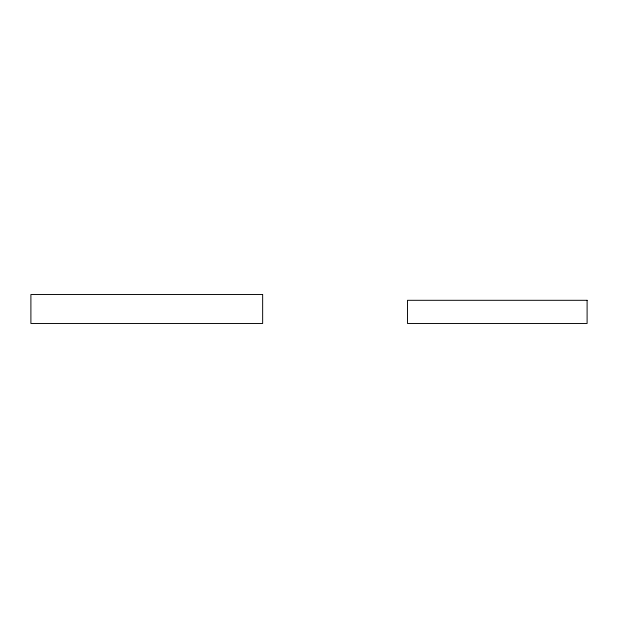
<?xml version="1.0" encoding="UTF-8"?>
<svg xmlns="http://www.w3.org/2000/svg" width="618" height="618" viewBox="0 0 618 618"><rect width="100%" height="100%" fill="white"/><g stroke="black" fill="none" stroke-linecap="round" stroke-linejoin="round"><path stroke-width="0.93" d="M262.65 294.516L30.9 294.516L30.9 323.484L262.65 323.484L262.65 294.516M587.1 300.309L407.494 300.309L407.494 323.484L587.1 323.484L587.1 300.309"/></g></svg>
